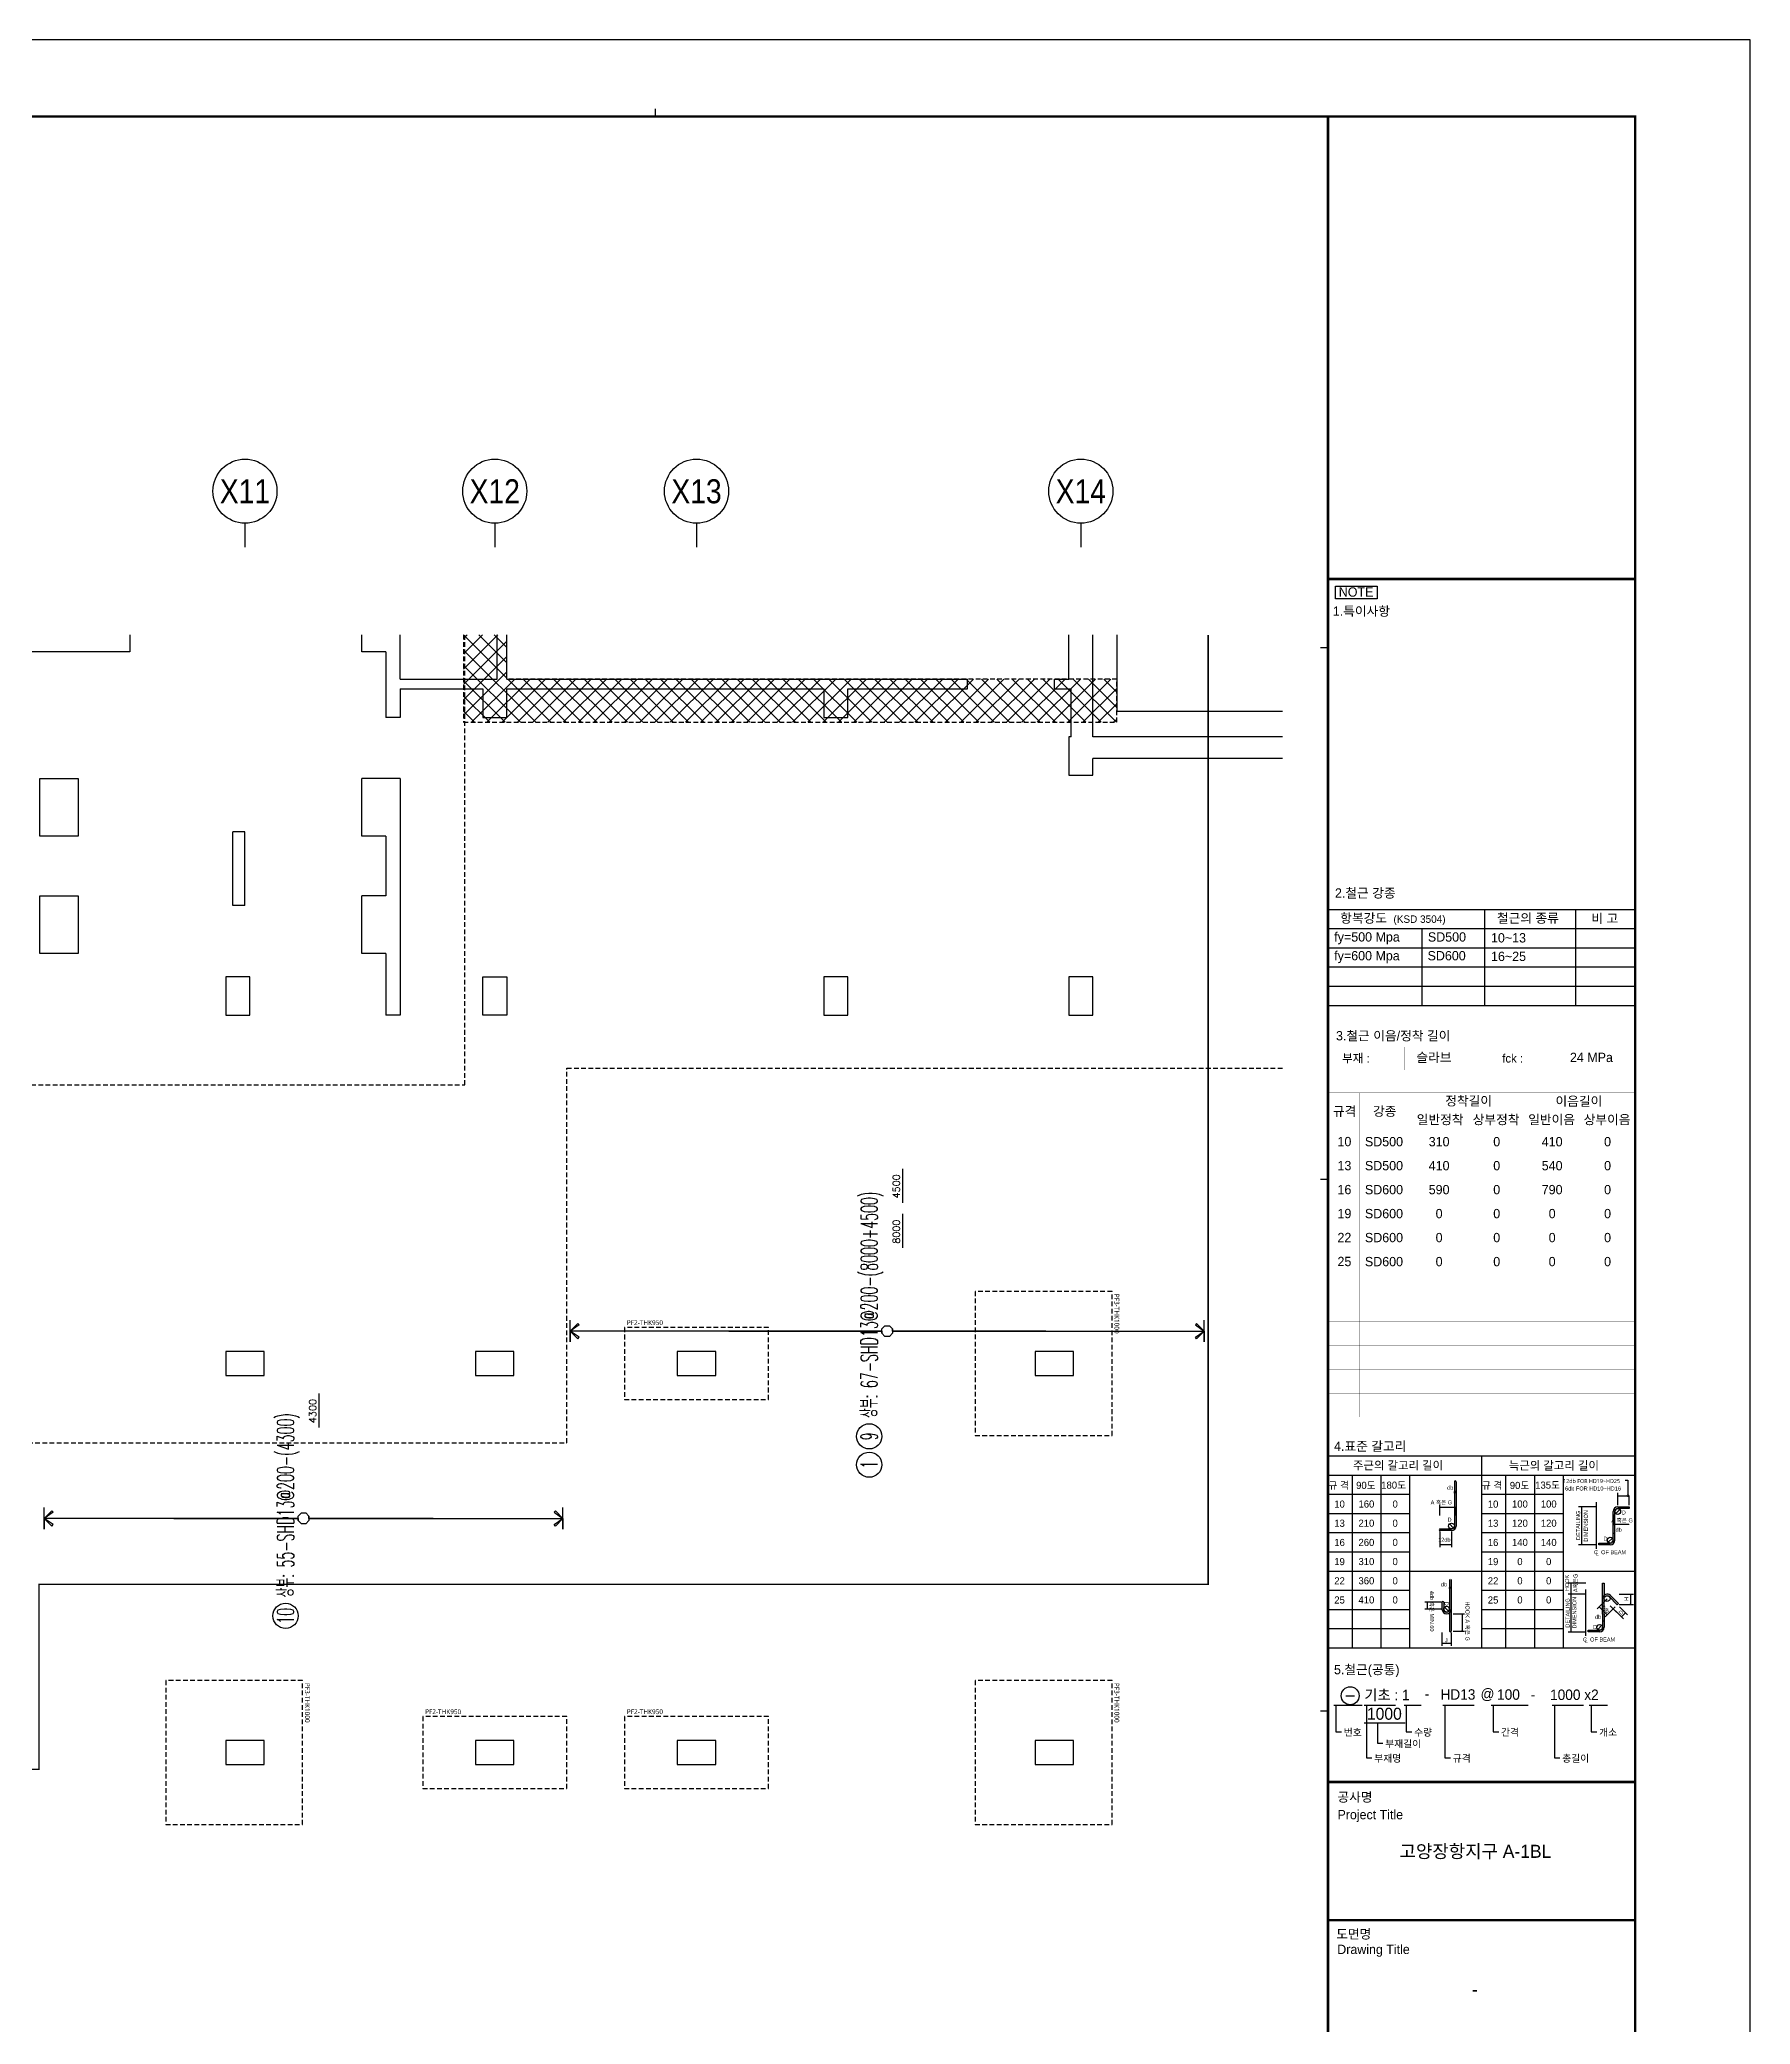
# Model space of a CAD drawing. Header units: millimetres. Extents: x 321717 to 696608, y -514806 to -16026.
# Drawn here: x 503054 to 538664, y -378554 to -337232 of the extents above; entities that cross this region are included whole.
import ezdxf
from ezdxf.enums import TextEntityAlignment as Align

# ---------------------------------------------------------------- set-up
doc = ezdxf.new("R2010")
doc.units = ezdxf.units.MM
doc.header["$LTSCALE"] = 65
doc.linetypes.add('XS-기초$0$HID', pattern=[2.3, 1.5, -0.8])
doc.layers.get('Defpoints').update_dxf_attribs({"color": 145})
for name, color, linetype in [('BUB', 7, 'Continuous'), ('NAME-F', 6, 'Continuous'), ('XDIM', 7, 'Continuous'), ('XREBAR', 1, 'Continuous'), ('XS-기초$0$MAT', 3, 'XS-기초$0$HID'), ('XS-기초$0$PILE-P', 4, 'XS-기초$0$HID'), ('XS-기초$0$WALL', 11, 'Continuous'), ('XS-기초$0$기초꺽임', 4, 'XS-기초$0$HID'), ('XS-기초$0$기초꺽임-HAT', 5, 'Continuous'), ('XS-기초$0$기초연단', 3, 'Continuous'), ('XTAG', 7, 'Continuous'), ('기초꺽임', 7, 'Continuous')]:
    doc.layers.add(name, color=color, linetype=linetype)
doc.layers.add('TEXT', color=3, linetype='Continuous', lineweight=9)
doc.layers.add('XS-기초$0$DEFPOINT', color=144, linetype='Continuous', plot=False)
doc.styles.add('ARIAL', font='malgun_0.ttf')
doc.styles.add('HYULL', font='Dotum.ttf')
doc.styles.add('XRebar', font='Romans.shx', dxfattribs={"bigfont": 'whgtxt.shx'})
doc.styles.add('XRebar2', font='Romans.shx')
doc.styles.add('XRebarSheet', font='HMKMRHD.TTF')
doc.styles.add('XS-기초$0$맑은고딕', font='malgun_0.ttf')
doc.styles.add('돋음', font='Dotum.ttf')
doc.dimstyles.new('NDIM', dxfattribs={"dimtxt": 3, "dimasz": 1.5, "dimexe": 2, "dimexo": 2, "dimgap": 1, "dimtad": 1, "dimdec": 0, "dimdsep": 46, "dimlunit": 6, "dimtxsty": 'ARIAL', "dimblk": 'DOT', "dimcen": 1, "dimclrd": 256, "dimclre": 7, "dimclrt": 3, "dimadec": 0, "dimazin": 0, "dimtfac": 1, "dimtdec": 0, "dimtix": 1, "dimtmove": 2, "dimatfit": 3, "dimldrblk": 'DOT', "dimfxl": 8, "dimtvp": 1, "dimtolj": 1, "dimlwd": -1, "dimlwe": -1, "dimarcsym": 0})

# ---------------------------------------------------------------- blocks, each defined once
blk = doc.blocks.new('XS-기초$0$PF3')
at = {"layer": 'XS-기초$0$MAT', "linetype": 'XS-기초$0$HID'}
blk.add_lwpolyline([(-1500, -1650), (1500, -1650), (1500, 1200), (-1500, 1200)], close=True, dxfattribs=at)
at = {"layer": 'XS-기초$0$DEFPOINT', "color": 1, "style": 'XS-기초$0$맑은고딕'}
blk.add_text('PF3-THK1000', height=100, dxfattribs=at).set_placement((-1450, 1300), align=Align.MIDDLE_LEFT)
blk = doc.blocks.new('XS-기초$0$PF2')
at = {"layer": 'XS-기초$0$MAT', "linetype": 'XS-기초$0$HID'}
blk.add_lwpolyline([(-1500, -750), (1500, -750), (1500, 750), (-1500, 750)], close=True, dxfattribs=at)
at = {"layer": 'XS-기초$0$DEFPOINT', "color": 1, "style": 'XS-기초$0$맑은고딕'}
blk.add_text('PF2-THK950', height=100, dxfattribs=at).set_placement((-1450, 850), align=Align.MIDDLE_LEFT)
blk = doc.blocks.new('BUB')
at = {"layer": 'BUB'}
blk.add_line((0, 1500), (0, 0), dxfattribs=at)
blk.add_circle((0, 3500), 2000, dxfattribs=at)
blk = doc.blocks.new('asdraa')
at = {"layer": 'XS-기초$0$기초꺽임-HAT'}
h = blk.add_hatch(dxfattribs=at)
h.set_pattern_fill('ANSI37', color=8, scale=1800, style=0)
h.set_pattern_definition([(45, (-182074, -166700), (-159.09903, 159.09903), []), (135, (-182074, -166700), (-159.09903, -159.09903), [])])
h.paths.add_polyline_path([(9736, 23621), (8836, 23621), (8836, 21800), (22436, 21800), (22436, 22700), (9736, 22700)])
at = {"layer": 'XS-기초$0$WALL', "color": 5}
for p, q in [((1891, 23621), (1891, 23265)), ((6716, 23265), (6716, 23621)), ((7516, 22700), (7516, 23621)), ((9536, 22700), (9536, 23621)), ((9736, 22700), (9736, 23621)), ((21436, 22700), (21436, 23621)), ((21936, 21500), (21936, 23621)), ((1891, 23265), (-1059, 23265)), ((7216, 23265), (6716, 23265)), ((7216, 23265), (7216, 21900)), ((7516, 22700), (9536, 22700)), ((7516, 22500), (7516, 21900)), ((7516, 22500), (9236, 22500)), ((9236, 22500), (9236, 21900)), ((9736, 22700), (19326, 22700)), ((9736, 22500), (16336, 22500)), ((9736, 21900), (9736, 22500)), ((16336, 22500), (16336, 21900)), ((16836, 22500), (19326, 22500)), ((16836, 21900), (16836, 22500)), ((19326, 22500), (19326, 22700)), ((21136, 22700), (21436, 22700)), ((21136, 22500), (21136, 22700)), ((21136, 22500), (21486, 22500)), ((21486, 21500), (21486, 22500)), ((7516, 21900), (7216, 21900)), ((9236, 21900), (9736, 21900)), ((16336, 21900), (16836, 21900)), ((21486, 21500), (21436, 21500)), ((21436, 21500), (21436, 20700)), ((25881, 21500), (21936, 21500)), ((21436, 20700), (21936, 20700)), ((21936, 20700), (21936, 21050)), ((25881, 21050), (21936, 21050)), ((16, 19430), (16, 20630)), ((16, 20630), (816, 20630)), ((816, 20630), (816, 19430)), ((7516, 20630), (6716, 20630)), ((6716, 19430), (6716, 20630)), ((7516, 20630), (7516, 15700)), ((816, 19430), (16, 19430)), ((4036, 17985), (4036, 19520)), ((4286, 19520), (4036, 19520)), ((4286, 17985), (4286, 19520)), ((7216, 19430), (6716, 19430)), ((7216, 19430), (7216, 18185)), ((16, 16985), (16, 18185)), ((16, 18185), (816, 18185)), ((816, 18185), (816, 16985)), ((6716, 16985), (6716, 18185)), ((7216, 18185), (6716, 18185)), ((4286, 17985), (4036, 17985)), ((816, 16985), (16, 16985)), ((7216, 16985), (6716, 16985)), ((7216, 16985), (7216, 15700)), ((4386, 16500), (3886, 16500)), ((3886, 16500), (3886, 15700)), ((4386, 15700), (4386, 16500)), ((16836, 16500), (16336, 16500)), ((16336, 16500), (16336, 15700)), ((16836, 15700), (16836, 16500)), ((21936, 16500), (21436, 16500)), ((21436, 16500), (21436, 15700)), ((21936, 15700), (21936, 16500)), ((3886, 15700), (4386, 15700)), ((7516, 15700), (7216, 15700)), ((16336, 15700), (16836, 15700)), ((21436, 15700), (21936, 15700)), ((3886, 8700), (3886, 8200)), ((4686, 8700), (3886, 8700)), ((4686, 8200), (4686, 8700)), ((9086, 8700), (9086, 8200)), ((9886, 8700), (9086, 8700)), ((9886, 8200), (9886, 8700)), ((13286, 8700), (13286, 8200)), ((14086, 8700), (13286, 8700)), ((14086, 8200), (14086, 8700)), ((20736, 8700), (20736, 8200)), ((21536, 8700), (20736, 8700)), ((21536, 8200), (21536, 8700)), ((3886, 8200), (4686, 8200)), ((9086, 8200), (9886, 8200)), ((13286, 8200), (14086, 8200)), ((20736, 8200), (21536, 8200)), ((3886, 600), (3886, 100)), ((4686, 600), (3886, 600)), ((4686, 100), (4686, 600)), ((9086, 600), (9086, 100)), ((9886, 600), (9086, 600)), ((9886, 100), (9886, 600)), ((13286, 600), (13286, 100)), ((14086, 600), (13286, 600)), ((14086, 100), (14086, 600)), ((20736, 600), (20736, 100)), ((21536, 600), (20736, 600)), ((21536, 100), (21536, 600)), ((3886, 100), (4686, 100)), ((9086, 100), (9886, 100)), ((13286, 100), (14086, 100)), ((20736, 100), (21536, 100))]:
    blk.add_line(p, q, dxfattribs=at)
blk.add_lwpolyline([(9236, 16500), (9736, 16500), (9736, 15700), (9236, 15700)], close=True, dxfattribs=at)
at = {"layer": 'XS-기초$0$기초꺽임'}
blk.add_lwpolyline([(8836, 23621), (8836, 21800), (22436, 21800), (22436, 22700), (9736, 22700), (9736, 23621)], dxfattribs=at)
at = {"layer": 'XS-기초$0$기초연단', "linetype": 'XS-기초$0$HID'}
for p, q in [((8866, 14250), (8866, 23621)), ((10986, 14600), (25881, 14600)), ((10986, 6800), (10986, 14600)), ((-22289, 14250), (8866, 14250)), ((-25496, 6800), (10986, 6800))]:
    blk.add_line(p, q, dxfattribs=at)
at = {"layer": 'XS-기초$0$기초연단'}
for p in [(22436, 23621), (25881, 22025)]:
    blk.add_line(p, (22436, 22025), dxfattribs=at)
at = {"layer": '기초꺽임', "color": 1, "const_width": 30}
blk.add_lwpolyline([(-22289, 23621), (-22289, 0), (0, 0), (0, 3850), (24336, 3850), (24336, 23621)], dxfattribs=at)
at = {"layer": 'BUB', "xscale": 0.3333333333333333, "yscale": 0.3333333333333333, "zscale": 0.3333333333333333}
for p in [(4286, 25446), (9486, 25446), (13686, 25446), (21686, 25446)]:
    blk.add_blockref('BUB', p, dxfattribs=at)
at = {"layer": 'XS-기초$0$PILE-P', "rotation": 270}
for p in [(21136, 8450), (4286, 350), (21136, 350)]:
    blk.add_blockref('XS-기초$0$PF3', p, dxfattribs=at)
at = {"layer": 'XS-기초$0$PILE-P'}
for p in [(13686, 8450), (9486, 350), (13686, 350)]:
    blk.add_blockref('XS-기초$0$PF2', p, dxfattribs=at)
at = {"layer": 'TEXT', "style": '돋음', "width": 0.9}
for s, p in [('X11', (4286, 26610)), ('X12', (9486, 26610)), ('X13', (13686, 26610)), ('X14', (21686, 26610))]:
    blk.add_text(s, height=500, dxfattribs=at).set_placement(p, align=Align.MIDDLE_CENTER)
blk = doc.blocks.new('_Dot')
at = {"color": 0, "linetype": 'ByBlock', "lineweight": -2}
blk.add_line((-0.5, 0), (-1, 0), dxfattribs=at)
at = {"color": 0, "linetype": 'ByBlock', "const_width": 0.5}
blk.add_lwpolyline([(-0.25, 0, 1), (0.25, 0, 1)], format="xyb", close=True, dxfattribs=at)
blk = doc.blocks.new('*D118')
at = {"color": 7, "transparency": 16777216}
for p, q in [((80432, 20451), (80432, 20463)), ((80477, 20451), (80477, 20463))]:
    blk.add_line(p, q, dxfattribs=at)
at = {"transparency": 16777216}
blk.add_line((80433, 20461), (80475, 20461), dxfattribs=at)
at = {"layer": 'Defpoints', "color": 0, "transparency": 16777216}
for p in [(80432, 20449), (80477, 20461), (80477, 20449)]:
    blk.add_point(p, dxfattribs=at)
at = {"transparency": 16777216, "xscale": 1.5, "yscale": 1.5, "zscale": 1.5, "rotation": 180}
blk.add_blockref('_Dot', (80432, 20461), dxfattribs=at)
at = {"transparency": 16777216, "xscale": 1.5, "yscale": 1.5, "zscale": 1.5}
blk.add_blockref('_Dot', (80477, 20461), dxfattribs=at)
blk = doc.blocks.new('*D119')
at = {"color": 7, "transparency": 16777216}
for p, q in [((76172, 19024), (76172, 19045)), ((76217, 19024), (76217, 19045))]:
    blk.add_line(p, q, dxfattribs=at)
at = {"transparency": 16777216}
blk.add_line((76215, 19043), (76174, 19043), dxfattribs=at)
at = {"layer": 'Defpoints', "color": 0, "transparency": 16777216}
for p in [(76172, 19043), (76172, 19022), (76217, 19022)]:
    blk.add_point(p, dxfattribs=at)
at = {"transparency": 16777216, "xscale": 1.5, "yscale": 1.5, "zscale": 1.5, "rotation": 180}
blk.add_blockref('_Dot', (76172, 19043), dxfattribs=at)
at = {"transparency": 16777216, "xscale": 1.5, "yscale": 1.5, "zscale": 1.5}
blk.add_blockref('_Dot', (76217, 19043), dxfattribs=at)
blk = doc.blocks.new('*D120')
at = {"transparency": 16777216}
blk.add_line((80158, 18181), (80199, 18181), dxfattribs=at)
at = {"layer": 'Defpoints', "color": 0, "transparency": 16777216}
for p in [(80156, 18181), (80201, 18181), (80201, 18181)]:
    blk.add_point(p, dxfattribs=at)
at = {"transparency": 16777216, "xscale": 1.5, "yscale": 1.5, "zscale": 1.5, "rotation": 180}
blk.add_blockref('_Dot', (80156, 18181), dxfattribs=at)
at = {"transparency": 16777216, "xscale": 1.5, "yscale": 1.5, "zscale": 1.5}
blk.add_blockref('_Dot', (80201, 18181), dxfattribs=at)
blk = doc.blocks.new('*U56', base_point=(508172.2859, -369753.1314))
at = {"layer": 'XTAG', "color": 0, "linetype": 'Continuous', "ltscale": 6.95304e-310}
blk.add_circle((508172.2859, -370048.4439), 262.5, dxfattribs=at)
at = {"layer": 'XTAG', "color": 0, "linetype": 'Continuous', "ltscale": 6.95304e-310, "style": 'XRebar', "width": 0.55}
blk.add_text('상부: 55-SHD13@200-(4300)', height=350, rotation=90, dxfattribs=at).set_placement((508172.2859, -369665.6314), align=Align.MIDDLE_LEFT)
blk.add_text('10', height=350, rotation=90, dxfattribs=at).set_placement((508172.2859, -370048.4439), align=Align.MIDDLE_CENTER)
blk = doc.blocks.new('*U79', base_point=(520322.2859, -366016.435))
at = {"layer": 'XTAG', "color": 0, "linetype": 'Continuous', "ltscale": 6.95304e-310}
for centre in [(520322.2859, -366311.7475), (520322.2859, -366902.3725)]:
    blk.add_circle(centre, 262.5, dxfattribs=at)
at = {"layer": 'XTAG', "color": 0, "linetype": 'Continuous', "ltscale": 6.95304e-310, "style": 'XRebar', "width": 0.55}
blk.add_text('상부: 67-SHD13@200-(8000+4500)', height=350, rotation=90, dxfattribs=at).set_placement((520322.2859, -365928.935), align=Align.MIDDLE_LEFT)
for s, p in [('9', (520322.2859, -366311.7475)), ('1', (520322.2859, -366902.3725))]:
    blk.add_text(s, height=350, rotation=90, dxfattribs=at).set_placement(p, align=Align.MIDDLE_CENTER)
blk = doc.blocks.new('dhs_sheet2e')
h = blk.add_hatch(color=256)
edge = h.paths.add_edge_path()
edge.add_line((76299, 21797), (76299, 20646.2))
edge.add_arc((76224.2, 20646.2), 74.7, -90, 0, ccw=False)
edge.add_line((76224.2, 20571.5), (75925.3, 20571.5))
edge.add_arc((75925.3, 20549.1), 22.4, 90, 270)
edge.add_line((75925.3, 20526.7), (76224.2, 20526.7))
edge.add_arc((76224.2, 20646.2), 119.6, 270, 360)
edge.add_line((76343.8, 20646.2), (76343.8, 21797))
edge.add_arc((76321.4, 21797), 22.4, 0, 180)
blk.add_hatch(color=256).paths.add_polyline_path([(80850.3, 21144.3), (80551.4, 21144.3, 0.4142136), (80431.9, 21024.7), (80431.9, 20621.2), (80431.9, 20277.5, -0.4142136), (80357.1, 20202.7), (80058.2, 20202.7), (80058.2, 20157.9), (80357.1, 20157.9, 0.4142136), (80476.7, 20277.5), (80476.7, 20621.2), (80476.7, 21024.7, -0.4142136), (80551.4, 21099.4), (80850.3, 21099.4)])
h = blk.add_hatch(color=256)
h.paths.add_polyline_path([(76216.8, 18481.2, -0.2277351), (76172, 18387.9), (76172, 17913.3, 1), (76216.8, 17913.3)])
h.paths.add_polyline_path([(76216.8, 19258.4, 1), (76172, 19258.4), (76172, 18481.2, -0.1833618), (76153.2, 18431.7, -0.6790836), (76150.1, 18423.9, -0.2067221), (76146.9, 18425.3, -0.6466922), (76022.6, 18481.2), (76022.6, 18660.6, 1), (75977.7, 18660.6), (75977.7, 18481.2, 1), (76216.8, 18481.2)])
h.paths.add_polyline_path([(76153.2, 18431.7, -0.0300135), (76146.9, 18425.3, 0.2067221), (76150.1, 18423.9, 0.6790836)], flags=17)
h = blk.add_hatch(color=256)
h.paths.add_polyline_path([(80200.9, 19160.1), (80156.1, 19160.1), (80156.1, 18756.6, -0.2277351), (80200.9, 18850)])
h.paths.add_polyline_path([(80156.1, 18756.6), (80156.1, 18353.1), (80156.1, 18009.4, -0.4142136), (80081.4, 17934.7), (79782.5, 17934.7), (79782.5, 17889.8), (80081.4, 17889.8, 0.4142136), (80200.9, 18009.4), (80200.9, 18353.1), (80200.9, 18756.6, -0.6681786), (80328.5, 18809.5), (80539.9, 18598.1), (80571.6, 18629.8), (80360.2, 18841.2, 0.6681786)])
at = {"color": 7}
for p, q in [((55508.9, 57331.7), (55508.9, 57531.5)), ((73013.1, 43498.2), (72813.3, 43498.2)), ((73013.1, 36694), (81003.6, 36694)), ((77085.8, 36694), (77085.8, 34197)), ((79453.7, 36694), (79453.7, 34197)), ((73013.1, 36194.6), (81003.6, 36194.6)), ((75452.6, 36194.6), (75452.6, 34197)), ((73013.1, 35695.2), (81003.6, 35695.2)), ((73013.1, 35195.8), (81003.6, 35195.8)), ((73013.1, 34696.4), (81003.6, 34696.4)), ((73013.1, 34197), (81003.6, 34197)), ((73013.1, 29664.7), (72813.3, 29664.7)), ((80551.4, 21191.6), (80551.4, 21507.4)), ((80850.3, 21191.6), (80850.3, 21435)), ((76343.8, 20916), (76343.8, 21141.7)), ((79996, 21144.3), (79533, 21144.3)), ((80431.9, 20947.5), (80431.9, 20685.3)), ((79996, 20157.9), (79533, 20157.9)), ((79720.2, 19160.1), (79257.5, 19160.1)), ((75953.1, 18660.6), (75532.2, 18660.6)), ((79720.2, 18876.2), (79257.5, 18876.2)), ((79720.2, 18876.2), (79257.5, 18876.2)), ((80273.9, 18754.9), (80011.4, 18492.3)), ((80591.1, 18876.2), (80958.3, 18876.2)), ((80591.1, 18607.2), (80958.3, 18607.2)), ((75953.1, 18481.2), (75532.2, 18481.2)), ((76270.6, 18361.7), (76562.3, 18361.7)), ((80485.3, 18543.5), (80222.7, 18281)), ((80488.8, 18437.8), (80698.5, 18228.1)), ((80594.5, 18543.5), (80804.2, 18333.8)), ((75977.7, 17876.9), (75977.7, 17530.5)), ((76216.8, 17876.9), (76216.8, 17530.5)), ((76270.6, 17913.3), (76562.3, 17913.3)), ((79720.2, 17885.5), (79257.5, 17885.5)), ((73477.6, 16230.5), (73697, 16230.5)), ((73013.1, 15831.2), (72813.3, 15831.2))]:
    blk.add_line(p, q, dxfattribs=at)
at = {"color": 7, "ltscale": 2}
for p, q in [((73013.1, 22471.6), (81003.6, 22471.6)), ((77008.3, 22471.6), (77008.3, 17477.6)), ((73013.1, 21972.2), (81003.6, 21972.2)), ((73637.3, 21972.2), (73637.3, 17477.6)), ((74386.4, 21972.2), (74386.4, 17477.6)), ((75135.6, 21972.2), (75135.6, 17477.6)), ((77632.6, 21972.2), (77632.6, 17477.6)), ((78381.7, 21972.2), (78381.7, 17477.6)), ((79130.8, 21972.2), (79130.8, 17477.6)), ((73013.1, 21472.8), (75135.6, 21472.8)), ((77008.3, 21472.8), (79130.8, 21472.8)), ((75135.6, 19475.2), (77008.3, 19475.2)), ((79130.8, 19475.2), (81003.6, 19475.2)), ((73013.1, 17477.6), (81003.6, 17477.6))]:
    blk.add_line(p, q, dxfattribs=at)
for p, q in [((76299, 21797), (76299, 20646.2)), ((76343.8, 21797), (76343.8, 20646.2)), ((80742.8, 21835.3), (80817.5, 21835.3)), ((80817.5, 21835.3), (80817.5, 21432.5)), ((80553.3, 21432.5), (80848.4, 21432.5)), ((76277.1, 20593.4), (76171.4, 20699.1)), ((79607.9, 21142.4), (79607.9, 20159.8)), ((80431.9, 20277.5), (80431.9, 21024.7)), ((80835.3, 20687.8), (80431.9, 20687.8)), ((80476.7, 20277.5), (80476.7, 21024.7)), ((80498.6, 20971.9), (80604.3, 21077.5)), ((80551.4, 21144.3), (80850.3, 21144.3)), ((80850.3, 21099.4), (80551.4, 21099.4)), ((80850.3, 21144.3), (80850.3, 21099.4)), ((75925.3, 20571.5), (76224.2, 20571.5)), ((76224.2, 20526.7), (75925.3, 20526.7)), ((80058.2, 20202.7), (80357.1, 20202.7)), ((80058.2, 20157.9), (80058.2, 20202.7)), ((80357.1, 20157.9), (80058.2, 20157.9)), ((80304.3, 20224.6), (80410, 20330.3)), ((76172, 19258.4), (76172, 18481.2)), ((76216.8, 19258.4), (76216.8, 18481.2)), ((79332.2, 19158.3), (79332.2, 18878.1)), ((75592.1, 18659.1), (75592.1, 18482.7)), ((75977.7, 18660.6), (75977.7, 18481.2)), ((76022.6, 18660.6), (76022.6, 18481.2)), ((79332.2, 18874.3), (79332.2, 17887.4)), ((80156.1, 18353.1), (80156.1, 18756.6)), ((80200.9, 18353.1), (80200.9, 18756.6)), ((80328.5, 18809.5), (80539.9, 18598.1)), ((80360.2, 18841.2), (80571.6, 18629.8)), ((80539.9, 18598.1), (80571.6, 18629.8)), ((80883.4, 18874.3), (80883.4, 18609.1)), ((76150.1, 18428.4), (76044.4, 18534.1)), ((76502.4, 18360.2), (76502.4, 17914.8)), ((80065.6, 18544), (80274.3, 18335.3)), ((80156.1, 18353.1), (80156.1, 18009.4)), ((80200.9, 18353.1), (80200.9, 18009.4)), ((80357.7, 18568.9), (80698.5, 18228.1)), ((80749.9, 18385.4), (80646.9, 18282.4)), ((76215.3, 17590.4), (75979.2, 17590.4)), ((79782.5, 17889.8), (79782.5, 17934.7)), ((79782.5, 17934.7), (80081.4, 17934.7)), ((80081.4, 17889.8), (79782.5, 17889.8)), ((80028.6, 17956.6), (80134.2, 18062.2))]:
    blk.add_line(p, q)
at = {"color": 1}
for p, q in [((75925.3, 20916), (75925.3, 21199.6)), ((76299, 21501), (76299, 21548.4)), ((76342.3, 21546.4), (76300.5, 21546.4)), ((76343.8, 21501), (76343.8, 21548.4)), ((75926.8, 21139.7), (76342.3, 21139.7)), ((75925.3, 20500.1), (75925.3, 20098.9)), ((76222.7, 20158.9), (75926.8, 20158.9)), ((76224.2, 20500.1), (76224.2, 20098.9))]:
    blk.add_line(p, q, dxfattribs=at)
at = {"linetype": 'Continuous'}
for p, q in [((79998.5, 20053.3), (79998.5, 21263.8)), ((79722.7, 17785.2), (79722.7, 18995.8))]:
    blk.add_line(p, q, dxfattribs=at)
at = {"color": 4}
for p, q in [((80156.1, 19160.1), (80200.9, 19160.1)), ((80156.1, 18756.6), (80156.1, 19160.1)), ((80200.9, 19160.1), (80200.9, 18850)), ((76172, 18387.9), (76172, 17913.3)), ((76216.8, 18481.2), (76216.8, 17913.3))]:
    blk.add_line(p, q, dxfattribs=at)
at = {"color": 1, "ltscale": 2}
for p, q in [((73160.8, 15979.6), (73897.2, 15979.6)), ((73217.3, 15979.6), (73217.3, 15288.3)), ((73955, 15979.6), (74769.1, 15979.6)), ((73955, 15525.5), (75020.4, 15525.5)), ((74011.5, 15979.6), (74011.5, 14611.4)), ((74296, 15525.5), (74296, 14991.1)), ((74992, 15979.6), (75438.1, 15979.6)), ((75048.5, 15979.6), (75048.5, 15288.3)), ((75998.4, 15979.6), (76812.5, 15979.6)), ((76054.9, 15979.6), (76054.9, 14611.4)), ((77253.2, 15979.6), (78222.3, 15979.6)), ((77309.7, 15979.6), (77309.7, 15288.3)), ((78846.9, 15979.6), (79661, 15979.6)), ((78903.4, 15979.6), (78903.4, 14611.4)), ((79804.8, 15979.6), (80281.2, 15979.6)), ((79861.3, 15979.6), (79861.3, 15288.3)), ((73217.3, 15288.3), (73361.3, 15288.3)), ((74296, 14991.1), (74440, 14991.1)), ((75048.5, 15288.3), (75192.5, 15288.3)), ((77309.7, 15288.3), (77453.7, 15288.3)), ((79861.3, 15288.3), (80005.3, 15288.3)), ((74011.5, 14611.4), (74155.5, 14611.4)), ((76054.9, 14611.4), (76198.9, 14611.4)), ((78903.4, 14611.4), (79047.4, 14611.4))]:
    blk.add_line(p, q, dxfattribs=at)
at = {"color": 7}
for points in [[(84000, 0), (84000, 59329.4), (0, 59329.4), (0, 0)], [(73208.2, 45108.5), (74292.8, 45108.5), (74292.8, 44775), (73208.2, 44775)]]:
    blk.add_lwpolyline(points, close=True, dxfattribs=at)
at = {"color": 30, "const_width": 64.9}
blk.add_lwpolyline([(81003.6, 57331.7), (2996.4, 57331.7), (2996.4, 1997.6), (81003.6, 1997.6)], close=True, dxfattribs=at)
at = {"color": 30}
for points, const_width in [([(73013.1, 1997.6), (73013.1, 57331.7)], 64.9), ([(73013.1, 45291.6), (81003.6, 45291.6)], 64.9), ([(73013.1, 37482.7), (81003.6, 37482.7)], 1.25), ([(73013.1, 13983.4), (81003.6, 13983.4)], 64.9), ([(73013.1, 10387.6), (81003.6, 10387.6)], 64.9)]:
    blk.add_lwpolyline(points, dxfattribs=dict(at, const_width=const_width))
at = {"ltscale": 2, "const_width": 1.25}
for points in [[(73013.1, 36694), (73013.1, 34197)], [(81003.6, 36694), (81003.6, 34197)], [(73013.1, 33114.4), (73013.1, 32518)], [(81003.6, 32518), (81003.6, 33114.4)], [(73013.1, 31595.4), (73013.1, 23480)], [(81003.6, 23480), (81003.6, 31595.4)]]:
    blk.add_lwpolyline(points, dxfattribs=at)
at = {"color": 7, "const_width": 1.25}
for points in [[(73013.1, 33114.4), (81003.6, 33114.4)], [(75010.7, 32518), (75010.7, 33114.4)], [(77008.3, 33114.4), (77008.3, 32518)], [(79005.9, 32518), (79005.9, 33114.4)], [(73013.1, 32518), (81003.6, 32518)], [(73013.1, 31920), (81003.6, 31920)], [(73839.2, 31920), (73839.2, 23480)], [(75231.7, 31920), (75231.7, 23480)], [(78117.6, 31920), (78117.6, 23480)], [(75231.7, 31445.6), (81003.6, 31445.6)], [(76674.7, 31445.6), (76674.7, 23480)], [(79560.6, 31445.6), (79560.6, 23480)], [(73013.1, 30971.1), (81003.6, 30971.1)], [(73013.1, 30346.9), (81003.6, 30346.9)], [(73013.1, 29722.6), (81003.6, 29722.6)], [(73013.1, 29098.3), (81003.6, 29098.3)], [(73013.1, 28474.1), (81003.6, 28474.1)], [(73013.1, 27849.8), (81003.6, 27849.8)], [(73013.1, 27225.6), (81003.6, 27225.6)], [(73013.1, 26601.3), (81003.6, 26601.3)], [(73013.1, 25977.1), (81003.6, 25977.1)], [(73013.1, 25352.8), (81003.6, 25352.8)], [(73013.1, 24728.5), (81003.6, 24728.5)], [(73013.1, 24104.3), (81003.6, 24104.3)], [(73013.1, 23480), (81003.6, 23480)]]:
    blk.add_lwpolyline(points, dxfattribs=at)
at = {"color": 7, "ltscale": 2, "const_width": 1.25}
blk.add_lwpolyline([(77008.3, 32518), (77008.3, 33114.4)], dxfattribs=at)
for centre, radius in [((80817.5, 21432.5), 22.4), ((80817.5, 21432.5), 11.2), ((76171.4, 20699.1), 4.48), ((80551.4, 21024.7), 74.7), ((80498.6, 20971.9), 4.48), ((80604.3, 21077.5), 4.48), ((76277.1, 20593.4), 4.48), ((80357.1, 20277.5), 74.7), ((80304.3, 20224.6), 4.48), ((80410, 20330.3), 4.48), ((80275.7, 18756.6), 74.7), ((76044.4, 18534.1), 4.48), ((76150.1, 18428.4), 4.48), ((80081.4, 18009.4), 74.7), ((80028.6, 17956.6), 4.48), ((80134.2, 18062.2), 4.48)]:
    blk.add_circle(centre, radius)
at = {"color": 4}
for centre in [(76224.2, 20646.2), (76097.3, 18481.2)]:
    blk.add_circle(centre, 74.7, dxfattribs=at)
at = {"color": 7, "linetype": 'Continuous'}
blk.add_circle((73588.4, 16228.7), 234.1, dxfattribs=at).dxf.unprotected_set("ltscale", 0)
for centre, radius, start, end in [((76321.4, 21797), 22.4, 0, 180), ((80551.4, 21024.7), 119.6, 90, 180), ((80551.4, 21024.7), 74.7, 90, 180), ((75925.3, 20549.1), 22.4, 90, 270), ((76224.2, 20646.2), 119.6, 270, 0), ((76224.2, 20646.2), 74.7, 270, 0), ((80357.1, 20277.5), 74.7, 270, 0), ((80357.1, 20277.5), 119.6, 270, 0), ((76000.1, 18660.6), 22.4, 0, 180), ((80275.7, 18756.6), 119.6, 45, 180), ((76097.3, 18481.2), 119.6, 180, 0), ((76097.3, 18481.2), 74.7, 180, 0), ((80081.4, 18009.4), 119.6, 270, 0), ((80081.4, 18009.4), 74.7, 270, 0)]:
    blk.add_arc(centre, radius, start, end)
at = {"color": 4}
blk.add_arc((76194.4, 17913.3), 22.4, 180, 0, dxfattribs=at)
at = {"color": 1, "rotation": 180}
for p, xscale, yscale, zscale in [((76299, 21546.4), 1.5, 1.5, 1.5), ((75925.3, 21139.7), 11.98573127229489, 11.98573127229489, 11.98573127229489), ((75925.3, 20158.9), 11.98573127229489, 11.98573127229489, 11.98573127229489)]:
    blk.add_blockref('_Dot', p, dxfattribs=dict(at, xscale=xscale, yscale=yscale, zscale=zscale))
at = {"color": 1}
for p, xscale, yscale, zscale in [((76343.8, 21546.4), 1.5, 1.5, 1.5), ((76343.8, 21139.7), 1.498216409036861, 1.498216409036861, 1.498216409036861), ((76224.2, 20158.9), 11.98573127229489, 11.98573127229489, 11.98573127229489)]:
    blk.add_blockref('_Dot', p, dxfattribs=dict(at, xscale=xscale, yscale=yscale, zscale=zscale))
for p, xscale, yscale, zscale, rotation in [((80551.4, 21432.5), 14.98216409036861, 14.98216409036861, 14.98216409036861, 180), ((79607.9, 21144.3), 14.98216409036861, 14.98216409036861, 14.98216409036861, 90), ((80431.9, 20687.8), 14.98216409036861, 14.98216409036861, 14.98216409036861, 180), ((79607.9, 20157.9), 14.98216409036861, 14.98216409036861, 14.98216409036861, 270), ((79332.2, 19160.1), 14.98216409036861, 14.98216409036861, 14.98216409036861, 90), ((75592.1, 18660.6), 11.98573127229489, 11.98573127229489, 11.98573127229489, 90), ((79332.2, 18876.2), 14.98216409036861, 14.98216409036861, 14.98216409036861, 90), ((79332.2, 18876.2), 1.872770511296076, 1.872770511296076, 1.872770511296076, 270), ((80883.4, 18876.2), 14.98216409036861, 14.98216409036861, 14.98216409036861, 90), ((80883.4, 18607.2), 14.98216409036861, 14.98216409036861, 14.98216409036861, 270), ((75592.1, 18481.2), 11.98573127229489, 11.98573127229489, 11.98573127229489, 270), ((76502.4, 18361.7), 11.98573127229489, 11.98573127229489, 11.98573127229489, 90), ((80064, 18545), 14.98216409036862, 14.98216409036862, 14.98216409036862, 135.0000000000825), ((80275.7, 18333.9), 14.98216409036862, 14.98216409036862, 14.98216409036862, 315.0000000000825), ((80645.5, 18281.1), 14.98216409036861, 14.98216409036861, 14.98216409036861, 225.0000000002524), ((80751.2, 18386.8), 14.98216409036861, 14.98216409036861, 14.98216409036861, 45.00000000025246), ((75977.7, 17590.4), 11.98573127229489, 11.98573127229489, 11.98573127229489, 180), ((76502.4, 17913.3), 11.98573127229489, 11.98573127229489, 11.98573127229489, 270), ((79332.2, 17885.5), 14.98216409036861, 14.98216409036861, 14.98216409036861, 270)]:
    blk.add_blockref('_Dot', p, dxfattribs=dict(xscale=xscale, yscale=yscale, zscale=zscale, rotation=rotation))
for p, xscale, yscale, zscale in [((80850.3, 21432.5), 1.872770511296076, 1.872770511296076, 1.872770511296076), ((80850.3, 20687.8), 14.98216409036861, 14.98216409036861, 14.98216409036861), ((76216.8, 17590.4), 11.98573127229489, 11.98573127229489, 11.98573127229489)]:
    blk.add_blockref('_Dot', p, dxfattribs=dict(xscale=xscale, yscale=yscale, zscale=zscale))
at = {"color": 7, "style": 'XRebarSheet'}
for s, height, p in [('NOTE', 242.71, (73292, 44833.7)), ('1.특이사항', 242.71, (73135.9, 44335.3)), ('2.철근 강종', 242.71, (73193, 37000.1)), ('3.철근 이음/정착 길이', 242.711, (73219.2, 33284.8)), ('4.표준 갈고리', 242.71, (73168.2, 22602.8)), ('5.철근(공통)', 242.71, (73167, 16788))]:
    blk.add_text(s, height=height, dxfattribs=at).set_placement(p)
at = {"color": 3}
for s, height, style, p in [('항복강도', 242.71, 'XRebarSheet', (73329, 36346.4)), ('(KSD 3504)', 194.17, 'XRebarSheet', (74714.3, 36344.3)), ('철근의 종류', 242.71, 'XRebarSheet', (77406.6, 36345.3)), ('비 고', 242.71, 'XRebarSheet', (79864.2, 36338.4)), ('부재 :', 220, 'XRebarSheet', (73378.9, 32707.9)), ('fck :', 220, 'XRebarSheet', (77546.2, 32707.9)), ('규격', 242.71, 'XRebarSheet', (73138.4, 31320.7)), ('강종', 242.71, 'XRebarSheet', (74182, 31320.7)), ('주근의 갈고리 길이', 217.47, 'XRebarSheet', (73661.6, 22115.7)), ('늑근의 갈고리 길이', 217.47, 'XRebarSheet', (77716.4, 22111.4)), ('규 격', 184.85, 'XRebarSheet', (73024.7, 21609.3)), ('90도', 184.85, 'XRebarSheet', (73743.9, 21612.7)), ('180도', 184.85, 'XRebarSheet', (74396.5, 21618.3)), ('규 격', 184.85, 'XRebarSheet', (77015.8, 21609.3)), ('90도', 184.85, 'XRebarSheet', (77741.9, 21610.8)), ('135도', 184.85, 'XRebarSheet', (78402.8, 21618.5)), ('기초 : 1', 271.84, 'HYULL', (73958.2, 16112.5)), ('-', 271.8, 'HYULL', (75524.6, 16143.6)), ('HD13', 271.84, 'HYULL', (75937.6, 16126.4)), ('@', 271.8, 'HYULL', (76981.9, 16143.6)), ('100', 271.84, 'HYULL', (77410.5, 16124.9)), ('-', 271.8, 'HYULL', (78283.3, 16120.3)), ('1000 x2', 271.84, 'HYULL', (78789.8, 16118.6)), ('번호', 181.22, 'XRebarSheet', (73421.4, 15184.8)), ('부재길이', 181.22, 'XRebarSheet', (74500.1, 14887.6)), ('수량', 181.22, 'XRebarSheet', (75252.6, 15184.8)), ('간격', 181.22, 'XRebarSheet', (77513.8, 15184.8)), ('개소', 181.22, 'XRebarSheet', (80065.4, 15184.8)), ('부재명', 181.22, 'XRebarSheet', (74215.6, 14507.8)), ('규격', 181.22, 'XRebarSheet', (76259, 14507.8)), ('총길이', 181.22, 'XRebarSheet', (79107.5, 14507.8))]:
    blk.add_text(s, height=height, dxfattribs=dict(at, style=style)).set_placement(p)
for s, height, style, p in [('db', 104.88, 'HYULL', (76110.6, 21591.3)), ('12db FOR HD19~HD25', 104.875, 'ARIAL', (79128.8, 21763.4)), ('A 혹은 G', 104.88, 'HYULL', (75682.6, 21210.1)), ('6db FOR HD10~HD16', 104.875, 'HYULL', (79181.1, 21570.1)), ('D', 104.9, 'HYULL', (76121.8, 20758.8)), ('A 혹은 G', 104.88, 'HYULL', (80384, 20740.7)), ('D', 104.9, 'HYULL', (80656, 20944.7)), ('12db', 104.88, 'HYULL', (75877.3, 20236.3)), ('D', 104.9, 'HYULL', (80177.8, 20262.8)), ('db', 104.88, 'HYULL', (80494.6, 20497.1)), ('C  OF BEAM', 104.88, 'HYULL', (79933.3, 19912.7)), ('L', 104.9, 'HYULL', (79978.2, 19870.3)), ('db', 104.88, 'HYULL', (75947.2, 19073.7)), ('db', 104.88, 'HYULL', (79955.9, 18229.1)), ('J', 104.9, 'HYULL', (76052.4, 17620.3)), ('C  OF BEAM', 104.88, 'HYULL', (79646.6, 17640.3)), ('L', 104.9, 'HYULL', (79691.4, 17597.9)), ('D', 104.9, 'HYULL', (79902.1, 17964.6))]:
    blk.add_text(s, height=height, dxfattribs=dict(style=style)).set_placement(p)
at = {"style": 'HYULL'}
for s, height, rotation, p in [('DETAILING', 104.88, 90, (79572.8, 20283)), ('DIMENSION', 104.88, 90, (79773.2, 20238.9)), ('HOOK', 104.88, 90, (79280.6, 18949.8)), ('A혹은G', 104.88, 90, (79503.2, 18925.5)), ('4db 혹은 MIN.60', 104.875, 270, (75662.8, 18959.9)), ('D', 104.9, 270, (76045.4, 18676.8)), ('HOOK A 혹은 G', 104.875, 270, (76588.8, 18683)), ('DETAILING', 104.88, 90, (79297.1, 18001.8)), ('DIMENSION', 104.88, 90, (79475.3, 17979.8)), ('H', 104.9, 90, (80828.6, 18696.9))]:
    blk.add_text(s, height=height, rotation=rotation, dxfattribs=at).set_placement(p)
at = {"style": 'HYULL', "width": 0.8}
for s, height, rotation, p in [('6db', 104.88, 315, (80113.5, 18528.3)), ('D', 104.9, 45, (80638.1, 18324.3))]:
    blk.add_text(s, height=height, rotation=rotation, dxfattribs=at).set_placement(p)
at = {"color": 3, "linetype": 'Continuous', "style": 'HYULL'}
e = blk.add_text('1000', height=312.13, dxfattribs=at)
e.set_placement((74023.5, 15760.5), align=Align.MIDDLE_LEFT)
e.dxf.unprotected_set("ltscale", 0)
at = {"color": 7, "style": 'XRebarSheet'}
for s, height, p in [('공사명', 241.63, (73259, 13591.6)), ('Project Title', 241.632, (73259, 13135.1)), ('도면명', 241.63, (73225, 10028.1)), ('Drawing Title', 241.632, (73252.8, 9628.5))]:
    blk.add_text(s, height=height, dxfattribs=at).set_placement(p, align=Align.MIDDLE_LEFT)
for base, p1, p2, picture, middle in [((80476.7, 20461.4), (80431.9, 20449.3), (80476.7, 20449.3), '*D118', (80454.3, 20461.4)), ((76172, 19043.3), (76216.8, 19021.8), (76172, 19021.8), '*D119', (76194.4, 19043.3)), ((80200.9, 18181.3), (80156.1, 18181.3), (80200.9, 18181.3), '*D120', (80178.5, 18181.3))]:
    dim = blk.add_linear_dim(base=base, p1=p1, p2=p2, text=' ', dimstyle='NDIM')
    dim.commit()
    dim.dimension.update_dxf_attribs({"geometry": picture, "text_midpoint": middle})
blk = doc.blocks.new('SDHSDHS')
at = {"color": 7, "ltscale": 2}
for p, q in [((54760, 15730), (56352, 15730)), ((57756, 15730), (59348, 15730)), ((54760, 15355), (56352, 15355)), ((57756, 15355), (59348, 15355)), ((54760, 14981), (56352, 14981)), ((57756, 14981), (59348, 14981)), ((54760, 14606), (56352, 14606)), ((57756, 14606), (59348, 14606)), ((54760, 14232), (56352, 14232)), ((57756, 14232), (59348, 14232)), ((54760, 13857), (56352, 13857)), ((57756, 13857), (59348, 13857)), ((54760, 13483), (56352, 13483)), ((57756, 13483), (59348, 13483))]:
    blk.add_line(p, q, dxfattribs=at)
at = {"color": 255, "xscale": 0.75, "yscale": 0.75, "zscale": 0.75}
blk.add_blockref('dhs_sheet2e', (0, 0), dxfattribs=at)
at = {"color": 3, "style": 'XRebarSheet'}
for s, p in [('fy=500 Mpa', (54881, 26893)), ('SD500', (56708, 26892)), ('10~13', (57939, 26875)), ('fy=600 Mpa', (54880, 26526)), ('SD600', (56702, 26526)), ('16~25', (57940, 26513)), ('슬라브', (56483, 24541)), ('24 MPa', (59480, 24541))]:
    blk.add_text(s, height=182, dxfattribs=at).set_placement(p)
for s, height, p in [('정착길이', 182, (57503, 23784)), ('이음길이', 182, (59655, 23778)), ('일반정착', 182, (56947, 23418)), ('상부정착', 182, (58039, 23418)), ('일반이음', 182, (59122, 23418)), ('상부이음', 182, (60205, 23418)), ('10', 182, (55079, 22989)), ('SD500', 182, (55851, 22987)), ('310', 182, (56927, 22987)), ('0', 182, (58051, 22987)), ('410', 182, (59133, 22987)), ('0', 182, (60215, 22987)), ('13', 182, (55079, 22520)), ('SD500', 182, (55851, 22519)), ('410', 182, (56927, 22519)), ('0', 182, (58051, 22519)), ('540', 182, (59133, 22519)), ('0', 182, (60215, 22519)), ('16', 182, (55079, 22052)), ('SD600', 182, (55851, 22051)), ('590', 182, (56927, 22051)), ('0', 182, (58051, 22051)), ('790', 182, (59133, 22051)), ('0', 182, (60215, 22051)), ('19', 182, (55079, 21584)), ('SD600', 182, (55851, 21583)), ('0', 182, (56927, 21583)), ('0', 182, (58051, 21583)), ('0', 182, (59133, 21583)), ('0', 182, (60215, 21583)), ('22', 182, (55079, 21116)), ('SD600', 182, (55851, 21115)), ('0', 182, (56927, 21115)), ('0', 182, (58051, 21115)), ('0', 182, (59133, 21115)), ('0', 182, (60215, 21115)), ('25', 182, (55079, 20648)), ('SD600', 182, (55851, 20646)), ('0', 182, (56927, 20646)), ('0', 182, (58051, 20646)), ('0', 182, (59133, 20646)), ('0', 182, (60215, 20646)), ('10', 138.6, (54984, 15913)), ('160', 138.6, (55508, 15914)), ('0', 139, (56069, 15914)), ('10', 138.6, (57980, 15913)), ('100', 138.6, (58504, 15914)), ('100', 138.6, (59066, 15914)), ('13', 138.6, (54984, 15539)), ('210', 138.6, (55508, 15540)), ('0', 139, (56069, 15540)), ('13', 138.6, (57980, 15539)), ('120', 138.6, (58504, 15540)), ('120', 138.6, (59066, 15540)), ('16', 138.6, (54984, 15164)), ('260', 138.6, (55508, 15165)), ('0', 139, (56069, 15165)), ('16', 138.6, (57980, 15164)), ('140', 138.6, (58504, 15165)), ('140', 138.6, (59066, 15165)), ('19', 138.6, (54984, 14790)), ('310', 138.6, (55508, 14791)), ('0', 139, (56069, 14791)), ('19', 138.6, (57980, 14790)), ('0', 139, (58504, 14791)), ('0', 139, (59066, 14791)), ('22', 138.6, (54984, 14415)), ('360', 138.6, (55508, 14416)), ('0', 139, (56069, 14416)), ('22', 138.6, (57980, 14415)), ('0', 139, (58504, 14416)), ('0', 139, (59066, 14416)), ('25', 138.6, (54984, 14041)), ('410', 138.6, (55508, 14042)), ('0', 139, (56069, 14042)), ('25', 138.6, (57980, 14041)), ('0', 139, (58504, 14042)), ('0', 139, (59066, 14042))]:
    blk.add_text(s, height=height, dxfattribs=at).set_placement(p, align=Align.MIDDLE_CENTER)
for s, p in [('고양장항지구 A-1BL', (57636, 9139)), ('-', (57626, 6442))]:
    blk.add_text(s, height=255, dxfattribs=at).set_placement(p, align=Align.MIDDLE)

msp = doc.modelspace()

# ---------------------------------------------------------------- linework, layer by layer
at = {"layer": 'XDIM', "color": 250, "linetype": 'Continuous', "ltscale": 4.8161e-312}
for p, q in [((520497.3, -361587.3), (520497.3, -361587.3)), ((520497.3, -362528.7), (520497.3, -362528.7)), ((508347.3, -366265.4), (508347.3, -366265.4))]:
    msp.add_line(p, q, dxfattribs=at)
at = {"layer": 'XDIM', "color": 1, "linetype": 'Continuous', "ltscale": 4.8161e-312}
for points in [[(521022.3, -361447.3), (521022.3, -360740.4)], [(521022.3, -362388.7), (521022.3, -361681.8)], [(508872.3, -366125.4), (508872.3, -365418.5)]]:
    msp.add_lwpolyline(points, dxfattribs=at)
at = {"layer": 'XDIM', "color": 4, "linetype": 'Continuous', "ltscale": 7.10404e-14, "elevation": -0.5}
for points in [[(517397.3, -364120.1), (520584.8, -364120.1), (520584.8, -364166.7), (520584.8, -364073.5), (520650.7, -364007.6), (520743.9, -364007.6), (520809.8, -364073.5), (520809.8, -364166.7), (520743.9, -364232.6), (520650.7, -364232.6), (520584.8, -364166.7), (520584.8, -364120.1), (517397.3, -364120.1), (517397.3, -364120.1), (514097.3, -364120.1), (514256.4, -363961), (514281.6, -363991), (514097.3, -364120.1), (514256.4, -364279.2), (514281.6, -364249.1), (514097.3, -364120.1), (514097.3, -364345.1), (514097.3, -363895.1)], [(523997.3, -364120.1), (520809.8, -364120.1), (520809.8, -364073.5), (520809.8, -364166.7), (520743.9, -364232.6), (520650.7, -364232.6), (520584.8, -364166.7), (520584.8, -364073.5), (520650.7, -364007.6), (520743.9, -364007.6), (520809.8, -364073.5), (520809.8, -364120.1), (523997.3, -364120.1), (523997.3, -364120.1), (527297.3, -364120.1), (527138.2, -364279.2), (527113, -364249.1), (527297.3, -364120.1), (527138.2, -363961), (527113, -363991), (527297.3, -364120.1), (527297.3, -364345.1), (527297.3, -363895.1)], [(505847.3, -368020.1), (508434.8, -368020.1), (508434.8, -368066.7), (508434.8, -367973.5), (508500.7, -367907.6), (508593.9, -367907.6), (508659.8, -367973.5), (508659.8, -368066.7), (508593.9, -368132.6), (508500.7, -368132.6), (508434.8, -368066.7), (508434.8, -368020.1), (505847.3, -368020.1), (505847.3, -368020.1), (503147.3, -368020.1), (503306.4, -367861), (503331.6, -367891), (503147.3, -368020.1), (503306.4, -368179.2), (503331.6, -368149.1), (503147.3, -368020.1), (503147.3, -368245.1), (503147.3, -367795.1)], [(511247.3, -368020.1), (508659.8, -368020.1), (508659.8, -367973.5), (508659.8, -368066.7), (508593.9, -368132.6), (508500.7, -368132.6), (508434.8, -368066.7), (508434.8, -367973.5), (508500.7, -367907.6), (508593.9, -367907.6), (508659.8, -367973.5), (508659.8, -368020.1), (511247.3, -368020.1), (511247.3, -368020.1), (513947.3, -368020.1), (513788.2, -368179.2), (513763, -368149.1), (513947.3, -368020.1), (513788.2, -367861), (513763, -367891), (513947.3, -368020.1), (513947.3, -368245.1), (513947.3, -367795.1)]]:
    msp.add_lwpolyline(points, dxfattribs=at)
at = {"layer": 'XREBAR', "color": 11, "linetype": 'Continuous', "ltscale": 7.10404e-14, "const_width": 1}
for points in [[(520734.8, -362695.1), (520734.8, -362695.1), (520734.8, -362045.1), (520729.8, -362026.3), (520716, -362012.6), (520697.3, -362007.6), (520697.3, -358195.1), (520697.3, -358195.1)], [(520697.3, -370045.1), (520697.3, -370045.1), (520697.3, -362045.1), (520697.3, -362045.1)], [(508547.3, -370170.1), (508547.3, -370170.1), (508547.3, -365870.1), (508547.3, -365870.1)]]:
    msp.add_lwpolyline(points, dxfattribs=at)

# ---------------------------------------------------------------- block references
at = {"layer": 'NAME-F'}
msp.add_blockref('asdraa', (503041.3, -373245.1), dxfattribs=at)
at = {"layer": 'XREBAR', "xscale": 1.066666667546955, "yscale": 1.066666667546955, "zscale": 1.066666667546955}
msp.add_blockref('SDHSDHS', (471463.6, -384695.8), dxfattribs=at)
at = {"layer": 'XTAG', "color": 11, "linetype": 'Continuous', "ltscale": 6.95304e-310}
for name, p in [('*U79', (520322.3, -366016.4)), ('*U56', (508172.3, -369753.1))]:
    msp.add_blockref(name, p, dxfattribs=at)

# ---------------------------------------------------------------- texts
at = {"layer": 'XDIM', "color": 3, "linetype": 'Continuous', "ltscale": 4.8161e-312, "style": 'XRebar2'}
for s, p in [('4500', (521003.1, -361108.9)), ('8000', (521003.1, -362050.3)), ('4300', (508853.1, -365787))]:
    msp.add_text(s, height=147, rotation=90, dxfattribs=at).set_placement(p, align=Align.BOTTOM_CENTER)

doc.saveas('drawing.dxf')
